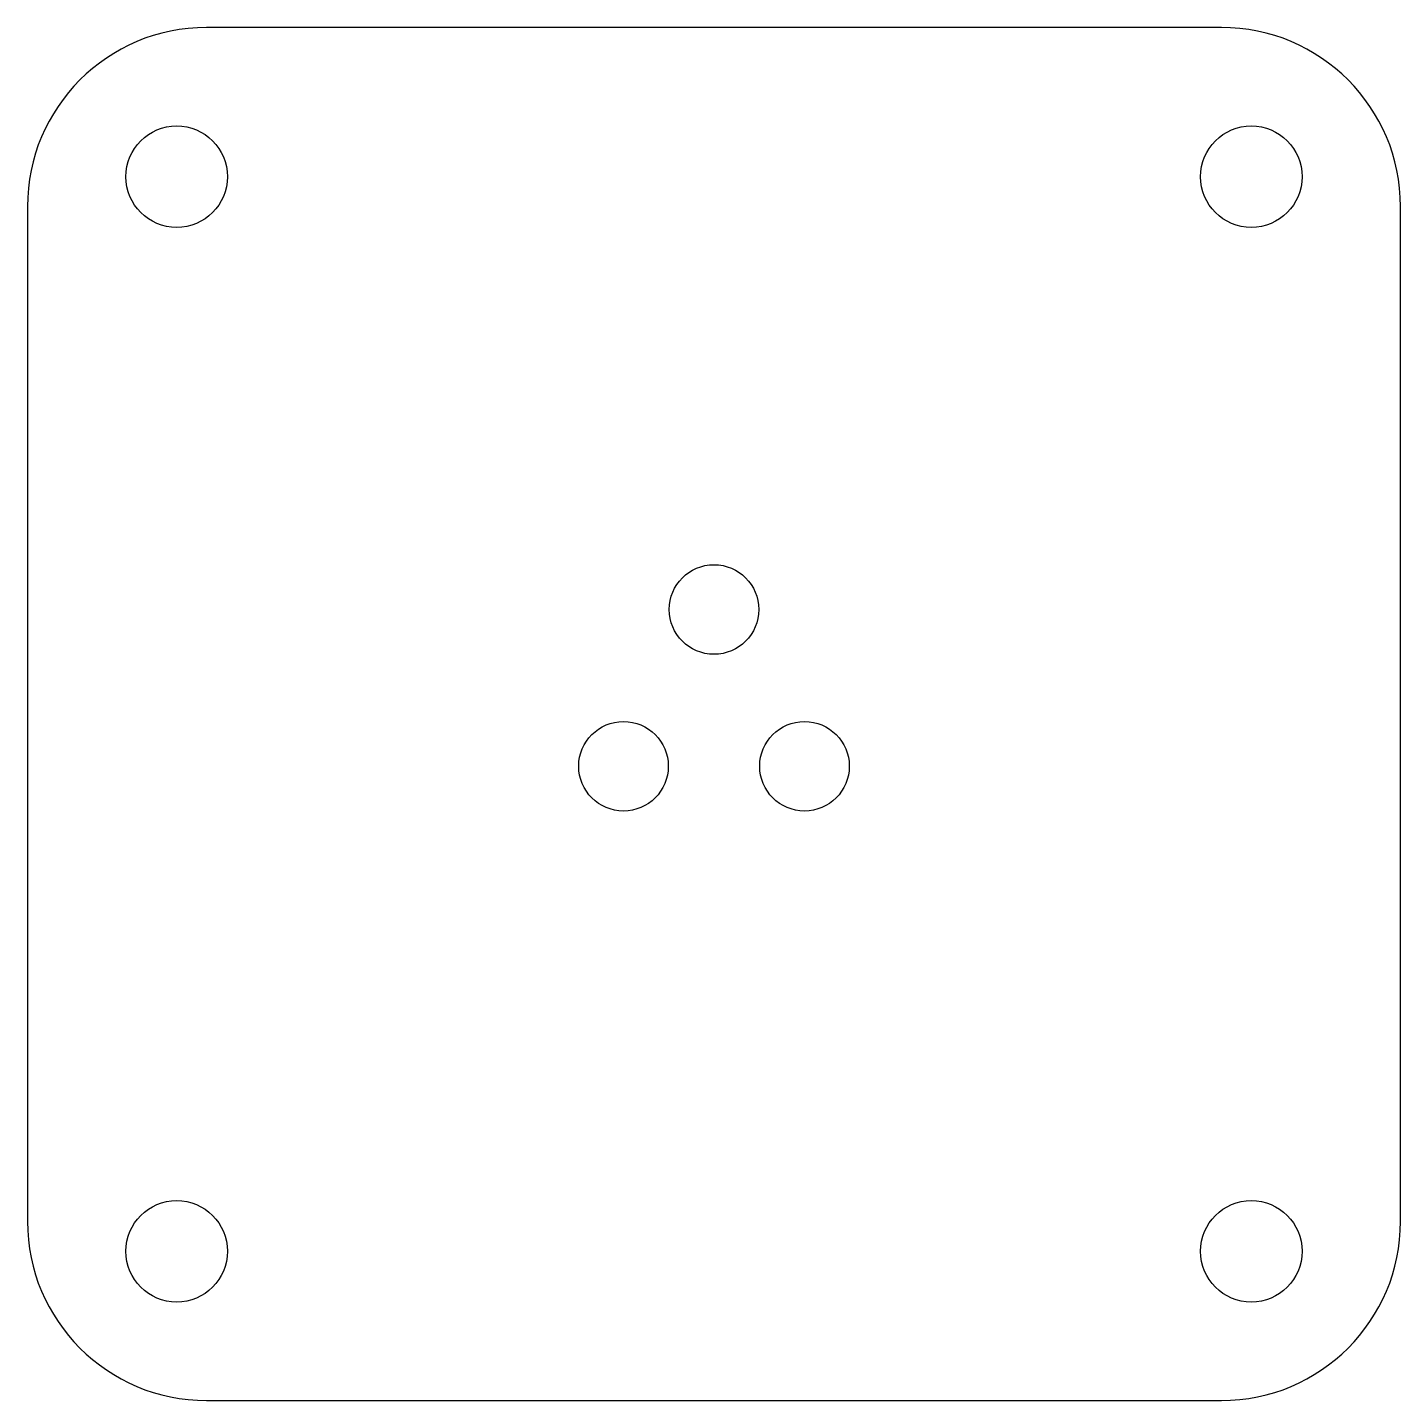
# Model space of a CAD drawing. Header units: millimetres. Extents: x -23 to 23, y -23 to 23.
import ezdxf

# ---------------------------------------------------------------- set-up
doc = ezdxf.new("R2010")
doc.units = ezdxf.units.MM
doc.layers.add('CUT', color=7, linetype='Continuous')

msp = doc.modelspace()

# ---------------------------------------------------------------- linework, layer by layer
at = {"layer": 'CUT'}
for p, q in [((17, 23), (-17, 23)), ((-23, 17), (-23, -17)), ((23, -17), (23, 17)), ((-17, -23), (17, -23))]:
    msp.add_line(p, q, dxfattribs=at)
for centre, radius in [((-18, 18), 1.7), ((18, 18), 1.7), ((0, 3.5), 1.5), ((-3.031, -1.75), 1.5), ((3.031, -1.75), 1.5), ((-18, -18), 1.7), ((18, -18), 1.7)]:
    msp.add_circle(centre, radius, dxfattribs=at)
for centre, start, end in [((-17, 17), 90, 180), ((17, 17), 0, 90), ((-17, -17), 180, -90), ((17, -17), -90, 0)]:
    msp.add_arc(centre, 6, start, end, dxfattribs=at)

doc.saveas('drawing.dxf')
